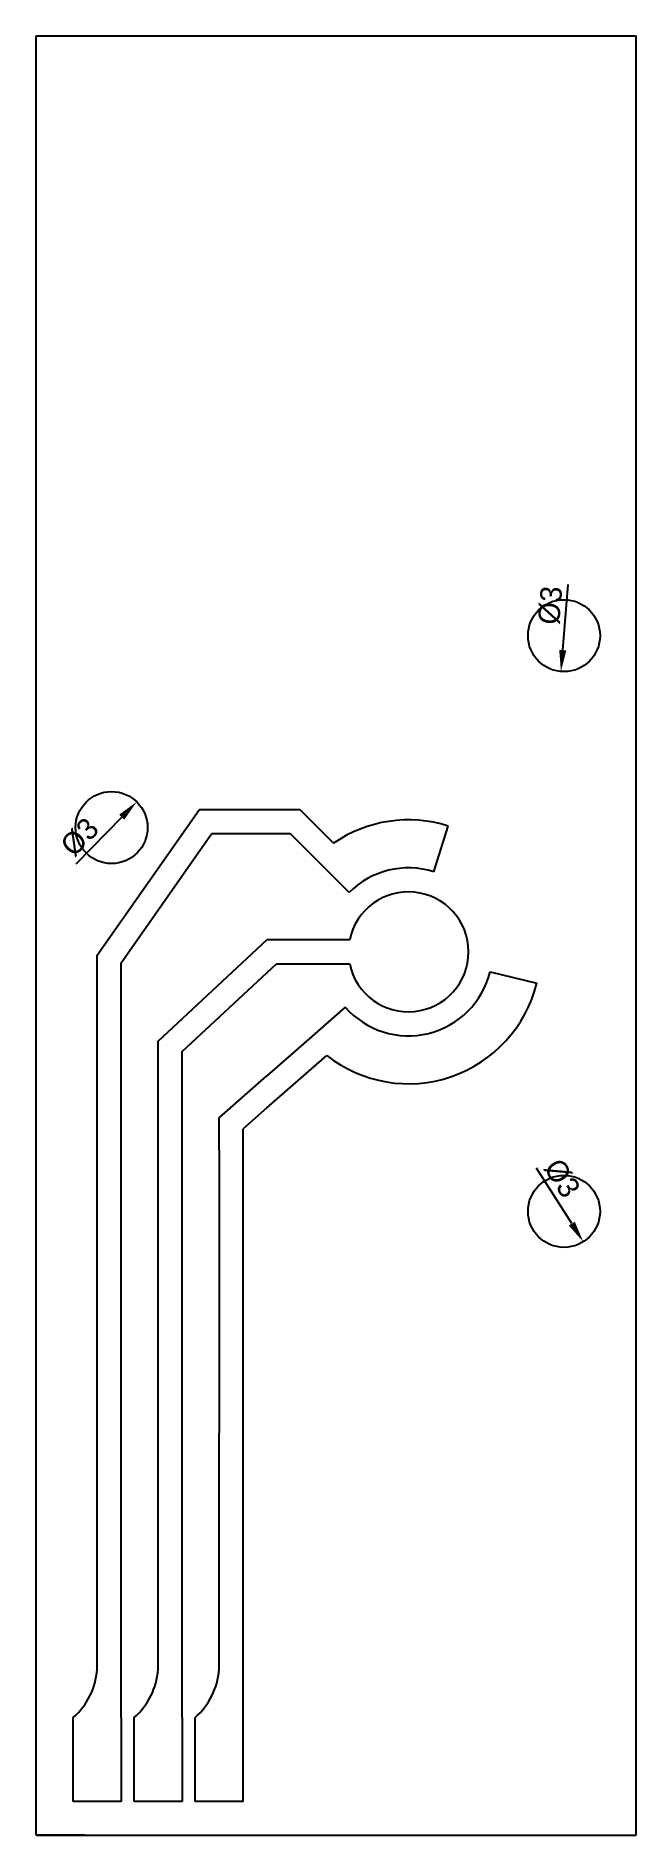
# Model space of a CAD drawing. Header units: millimetres. Extents: x 60 to 85, y 0 to 75.
import ezdxf

# ---------------------------------------------------------------- set-up
doc = ezdxf.new("R2010")
doc.units = ezdxf.units.MM
doc.layers.add('Dimensions', color=7, linetype='Continuous')
doc.layers.add('Sketch plane 01', color=7, linetype='Continuous')
doc.dimstyles.new('ISO-25', dxfattribs={"dimtxt": 2.5, "dimasz": 2.5, "dimexe": 1.25, "dimexo": 0.625, "dimtad": 1, "dimtxsty": 'Standard', "dimcen": 2.5, "dimadec": 0, "dimazin": 0, "dimtfac": 1, "dimtmove": 0, "dimatfit": 3, "dimfxl": 1, "dimarcsym": 0})

# ---------------------------------------------------------------- blocks, each defined once
blk = doc.blocks.new('*D1')
at = {"layer": 'Defpoints', "color": 0}
for p in [(64.196, 43.115), (62.099, 40.97)]:
    blk.add_point(p, dxfattribs=at)
at = {"layer": 'Dimensions', "color": 140, "lineweight": -2}
blk.add_line((63.572, 42.477), (61.655, 40.516), dxfattribs=at)
at = {"layer": 'Dimensions', "color": 140}
blk.add_solid([(63.679, 42.373), (63.466, 42.581), (64.196, 43.115)], dxfattribs=at)
at = {"layer": 'Dimensions', "color": 140, "insert": (61.823, 41.646), "char_height": 0.8929, "attachment_point": 5, "rotation": 45.64634}
blk.add_mtext('%%c3', dxfattribs=at)
blk = doc.blocks.new('*D2')
at = {"layer": 'Defpoints', "color": 0}
for p in [(81.198, 27.31), (82.802, 24.775)]:
    blk.add_point(p, dxfattribs=at)
at = {"layer": 'Dimensions', "color": 140, "lineweight": -2}
blk.add_line((82.325, 25.53), (80.858, 27.846), dxfattribs=at)
at = {"layer": 'Dimensions', "color": 140}
blk.add_solid([(82.199, 25.45), (82.451, 25.609), (82.802, 24.775)], dxfattribs=at)
at = {"layer": 'Dimensions', "color": 140, "insert": (81.918, 27.423), "char_height": 0.8929, "attachment_point": 5, "rotation": 302.34378}
blk.add_mtext('%%c3', dxfattribs=at)
blk = doc.blocks.new('*D3')
at = {"layer": 'Defpoints', "color": 0}
for p in [(82.127, 51.538), (81.873, 48.548)]:
    blk.add_point(p, dxfattribs=at)
at = {"layer": 'Dimensions', "color": 140, "lineweight": -2}
blk.add_line((81.949, 49.438), (82.18, 52.17), dxfattribs=at)
at = {"layer": 'Dimensions', "color": 140}
blk.add_solid([(81.8, 49.451), (82.097, 49.425), (81.873, 48.548)], dxfattribs=at)
at = {"layer": 'Dimensions', "color": 140, "insert": (81.435, 51.306), "char_height": 0.8929, "attachment_point": 5, "rotation": 85.15205}
blk.add_mtext('%%c3', dxfattribs=at)

msp = doc.modelspace()

# ---------------------------------------------------------------- linework, layer by layer
at = {"layer": 'Sketch plane 01'}
for p, q in [((60, 75.0429), (85, 75.0429)), ((60, 0.0429), (60, 75.0429)), ((85, 0.0429), (85, 75.0429)), ((62.5479, 36.72), (66.7927, 42.7822)), ((68.8448, 42.7822), (66.7927, 42.7822)), ((71.0134, 42.7822), (68.8448, 42.7822)), ((71.0134, 42.7822), (72.4024, 41.3932)), ((76.572, 40.1998), (77.1734, 42.1072)), ((63.5479, 36.4047), (67.3132, 41.7822)), ((68.8448, 41.7822), (67.3132, 41.7822)), ((70.5992, 41.7822), (68.8448, 41.7822)), ((71.6305, 40.7509), (70.5992, 41.7822)), ((73.0447, 39.3367), (71.6305, 40.7509)), ((65.0879, 33.1357), (69.6244, 37.3618)), ((73.0701, 37.3618), (69.6244, 37.3618)), ((62.5479, 25.8571), (62.5479, 36.72)), ((63.5479, 25.4429), (63.5479, 36.4047)), ((66.0879, 32.7006), (70.018, 36.3618)), ((70.018, 36.3618), (73.0701, 36.3618)), ((78.9193, 36.0299), (80.8619, 35.5545)), ((72.8881, 34.5541), (71.3844, 33.2354)), ((65.0879, 21.326), (65.0879, 33.1357)), ((71.3844, 33.2354), (69.6244, 31.6919)), ((66.0879, 20.9118), (66.0879, 32.7006)), ((69.6244, 30.3618), (72.1127, 32.544)), ((67.6279, 29.941), (69.6244, 31.6919)), ((69.6244, 30.3618), (68.6279, 29.4879)), ((67.6279, 28.6109), (67.6279, 29.941)), ((68.6279, 16.3808), (68.6279, 29.4879)), ((67.6279, 28.6109), (67.6279, 16.795)), ((62.5479, 6.9429), (62.5479, 25.8571)), ((63.5479, 4.9429), (63.5479, 25.4429)), ((65.0879, 6.9429), (65.0879, 21.326)), ((66.0879, 4.9429), (66.0879, 20.9118)), ((67.6279, 6.9429), (67.6279, 16.795)), ((68.6279, 4.9429), (68.6279, 16.3808)), ((61.5479, 1.4429), (61.5479, 4.9429)), ((63.5479, 4.9429), (63.5479, 1.4429)), ((64.0879, 1.4429), (64.0879, 4.9429)), ((66.0879, 4.9429), (66.0879, 1.4429)), ((66.6279, 1.4429), (66.6279, 4.9429)), ((68.6279, 1.4429), (68.6279, 4.9429)), ((63.5479, 1.4429), (61.5479, 1.4429)), ((66.0879, 1.4429), (64.0879, 1.4429)), ((68.6279, 1.4429), (66.6279, 1.4429)), ((60, 0.0429), (85, 0.0429)), ((62.0246, 0.0429), (60, 0.0429))]:
    msp.add_line(p, q, dxfattribs=at)
for centre in [(82, 50.0429), (63.1479, 42.0429), (82, 26.0426)]:
    msp.add_circle(centre, 1.5, dxfattribs=at)
for centre, radius, start, end in [((75.5196, 36.8618), 5.5, 72.5, 124.524318), ((75.5196, 36.8618), 3.5, 72.5, 135), ((75.5196, 36.8618), 2.5, 191.536959, 168.463041), ((75.5196, 36.8618), 3.5, 221.25, 346.25), ((75.5196, 36.8618), 5.5, 231.725682, 346.25), ((59.6336, 7.15), 2.9216, 310.934949, 355.934949), ((62.1736, 7.15), 2.9216, 310.934949, 355.934949), ((64.7136, 7.15), 2.9216, 310.934949, 355.934949)]:
    msp.add_arc(centre, radius, start, end, dxfattribs=at)

# ---------------------------------------------------------------- dimensions: what is measured, and where the dimension line sits
at = {"layer": 'Dimensions'}
for p1, p2, picture, middle in [((82.1268, 51.5375), (81.8732, 48.5483), '*D3', (82.1023, 51.249)), ((62.0992, 40.9703), (64.1965, 43.1155), '*D1', (62.3016, 41.1774)), ((81.1975, 27.3098), (82.8025, 24.7753), '*D2', (81.3524, 27.0652))]:
    dim = msp.add_diameter_dim_2p(p1=p1, p2=p2, dimstyle='ISO-25', override={"dimscale": 0.357143, "dimdec": 3, "dimzin": 8, "dimlunit": 2, "dimclrd": 140, "dimclre": 140, "dimclrt": 140}, dxfattribs=at)
    dim.commit()
    dim.dimension.update_dxf_attribs({"geometry": picture, "text_midpoint": middle, "dimtype": 163})

doc.saveas('drawing.dxf')
